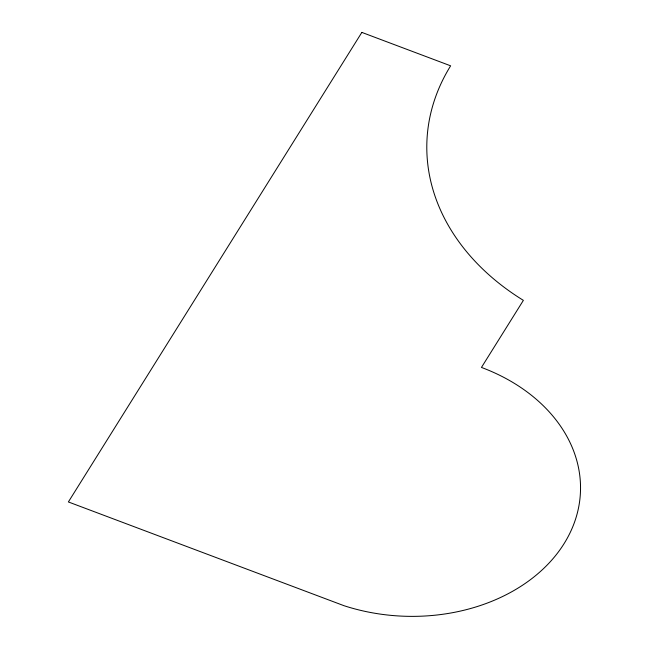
<?xml version="1.0" encoding="UTF-8"?>
<svg xmlns="http://www.w3.org/2000/svg" width="648" height="648" viewBox="0 0 648 648"><rect width="100%" height="100%" fill="white"/><g stroke="black" fill="none" stroke-linecap="round" stroke-linejoin="round"><path stroke-width="0.97" d="M361.851 32.4L68.38 501.949L343.983 605.694A172.004 131.179 2.2 0 0 566.19 540.124A172.004 131.179 2.2 0 0 481.456 367.432L523.381 300.356A252.696 192.723 2.2 0 1 450.635 65.821L361.851 32.4"/></g></svg>
